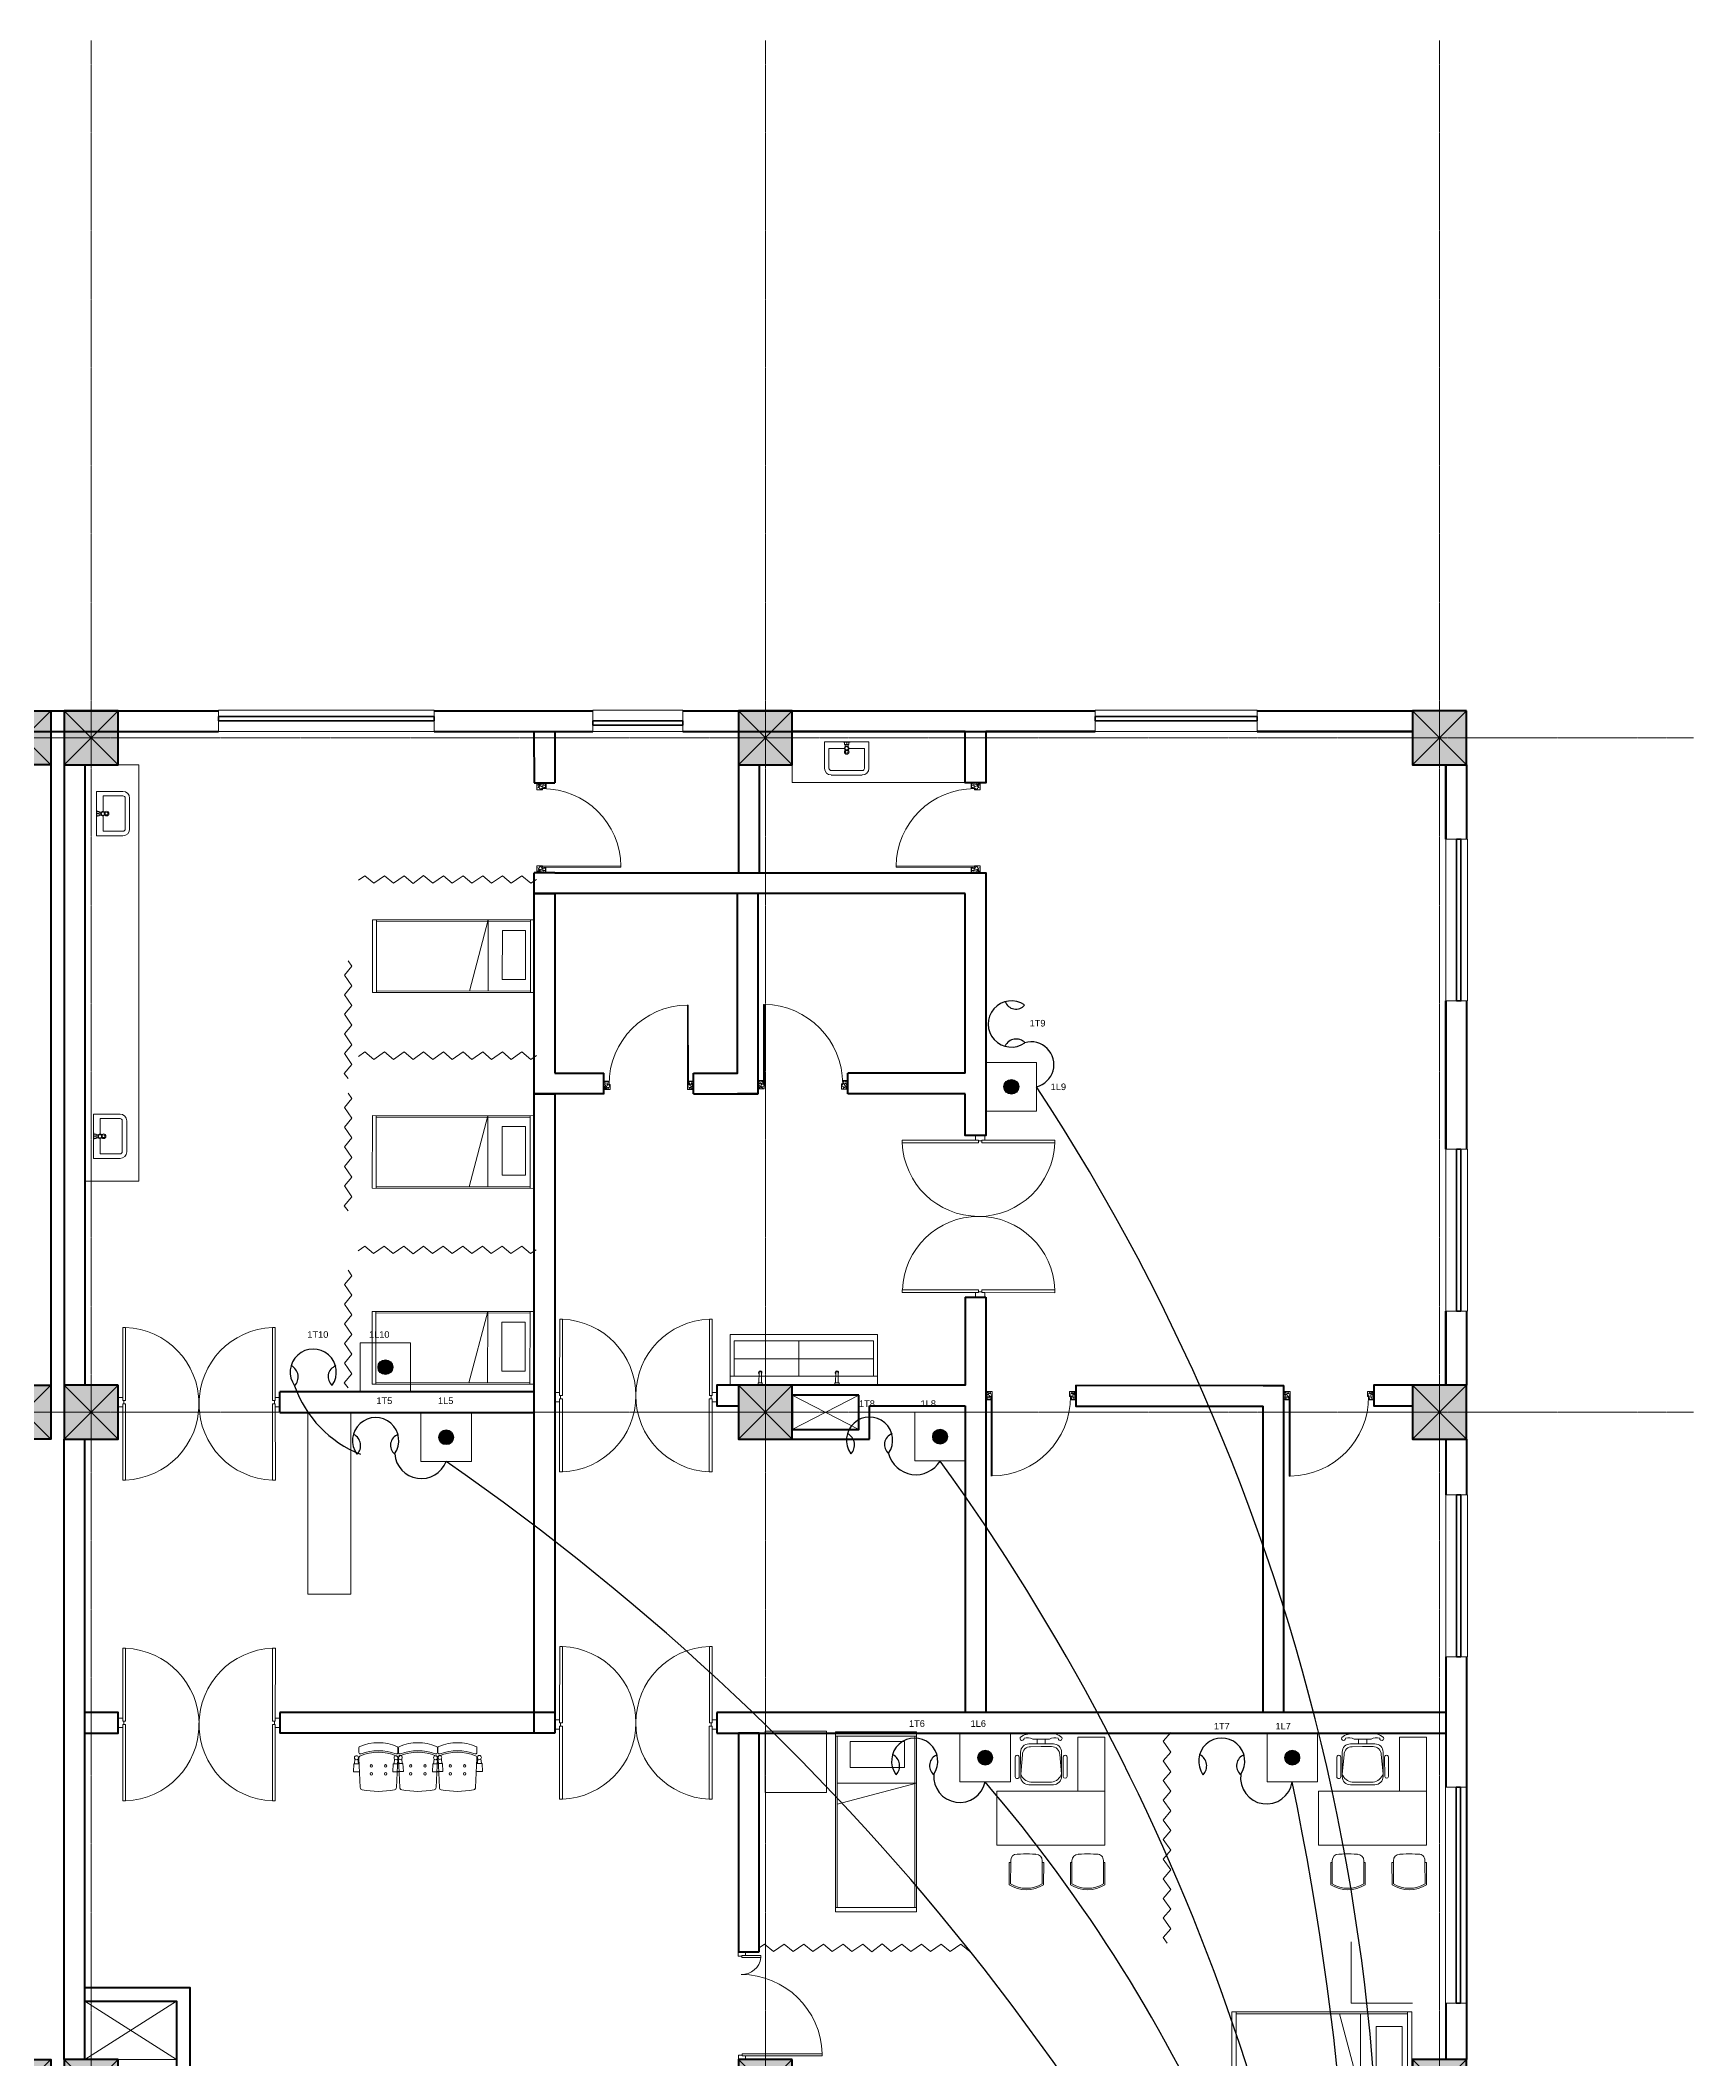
# Model space of a CAD drawing. Header units: millimetres. Extents: x 2399484 to 3337895, y 3598750 to 3969149.
# Drawn here: x 2529745 to 2548137, y 3750631 to 3773089 of the extents above; entities that cross this region are included whole.
import ezdxf

# ---------------------------------------------------------------- set-up
doc = ezdxf.new("R2010")
doc.units = ezdxf.units.MM
doc.header["$MEASUREMENT"] = 0
doc.linetypes.add('CENTER', pattern=[2, 1.25, -0.25, 0.25, -0.25])
doc.linetypes.add('DASHED', pattern=[0.75, 0.5, -0.25])
for name, color, linetype, lineweight in [('0newfurnture', 30, 'Continuous', 15), ('centreline', 52, 'CENTER', 5), ('Column-0.5', 14, 'Continuous', 50), ('door', 41, 'Continuous', 5), ('Door Opening-0.09', 253, 'Continuous', 9), ('elect text', 2, 'Continuous', 50), ('furniture', 34, 'Continuous', 15), ('Furniture Hospital-0.09', 44, 'Continuous', 9), ('Hatch', 9, 'Continuous', 9), ('hidden lines', 205, 'DASHED', 5), ('LAN', 60, 'Continuous', 25), ('Sill Level', 140, 'Continuous', 20), ('Telephone points', 53, 'Continuous', 15), ('WALL 0.2', 7, 'Continuous', 20), ('wall 0.4', 7, 'Continuous', 40), ('WINDOW', 152, 'Continuous', 30), ('Windows Plan', 152, 'Continuous', 35)]:
    doc.layers.add(name, color=color, linetype=linetype, lineweight=lineweight)
doc.styles.get("Standard").update_dxf_attribs({"font": 'arial.ttf'})
doc.linetypes.add('ZIGZAG', pattern='A,0.0001,-0.2,[131,ltypeshp.shx,S=0.2,R=0,X=-0.2,Y=0],-0.4,[131,ltypeshp.shx,S=0.2,R=180,X=0.2,Y=0],-0.2', length=0.8001)

# ---------------------------------------------------------------- blocks, each defined once
blk = doc.blocks.new('2ft column')
at = {"layer": 'Hatch', "ltscale": 5}
h = blk.add_hatch(color=256, dxfattribs=at)
h.dxf.hatch_style = 1
h.paths.add_polyline_path([(2207385, 4176559), (2207985, 4176559), (2207985, 4175959), (2207385, 4175959)])
at = {"layer": 'Column-0.5', "ltscale": 5}
blk.add_lwpolyline([(2207385, 4176559), (2207985, 4176559), (2207985, 4175959), (2207385, 4175959)], close=True, dxfattribs=at)
at = {"layer": 'Defpoints', "ltscale": 5}
for points in [[(2207985, 4176559), (2207385, 4175959)], [(2207985, 4175959), (2207385, 4176559)]]:
    blk.add_lwpolyline(points, dxfattribs=at)
blk = doc.blocks.new('main grid')
at = {"layer": 'centreline', "ltscale": 5}
for p, q in [((2542161, 4018930), (2542161, 3976624)), ((2549661, 4018930), (2549661, 3976624)), ((2557161, 4018930), (2557161, 3976624)), ((2559988, 4011172), (2515645, 4011172)), ((2559988, 4003672), (2515645, 4003672))]:
    blk.add_line(p, q, dxfattribs=at)
at = {"layer": 'Hatch'}
for p in [(333726, -165087), (333726, -172587), (333726, -180087)]:
    blk.add_blockref('2ft column', p, dxfattribs=at)
at = {"layer": 'Hatch', "xscale": -1}
for p in [(4749846, -165087), (4757346, -165087), (4764846, -165087), (4749846, -172587), (4757346, -172587), (4764846, -172587), (4749846, -180087), (4757346, -180087), (4764846, -180087)]:
    blk.add_blockref('2ft column', p, dxfattribs=at)
blk = doc.blocks.new("door 3'3")
at = {"layer": 'door'}
for p, q in [((82769.36, -31237.4), (82769.36, -31203.37)), ((82769.84, -31203.37), (82769.36, -31203.37)), ((82769.84, -31237.4), (82769.84, -31203.37))]:
    blk.add_line(p, q, dxfattribs=at)
at = {"layer": 'door', "ltscale": 80}
for points in [[(82769.84, -31239.84), (82767.36, -31239.84), (82767.36, -31239.37), (82766.88, -31239.37), (82766.88, -31236.38), (82767.36, -31236.38), (82767.36, -31235.91), (82769.36, -31235.91), (82769.36, -31237.4), (82769.84, -31237.4)], [(82802.93, -31239.84), (82805.41, -31239.84), (82805.41, -31239.37), (82805.88, -31239.37), (82805.88, -31236.38), (82805.41, -31236.38), (82805.41, -31235.91), (82803.4, -31235.91), (82803.4, -31237.4), (82802.93, -31237.4)]]:
    blk.add_lwpolyline(points, close=True, dxfattribs=at)
blk.add_arc((82769.36, -31237.4), 34.04, 0, 89.20471, dxfattribs=at)
at = {"layer": 'Hatch'}
for centre, radius, start, end in [((82767.7, -31239.85), 2.68, 36.75824, 107.53286), ((82767.27, -31240.34), 1.96, 14.76809, 101.35249), ((82768.07, -31239.12), 3.04, 64.81981, 103.53483), ((82757.2, -31236.2), 10.64, 342.68423, 1.60142), ((82764.36, -31235.92), 4.57, 311.03249, 0.21009), ((82767.3, -31236.13), 3.25, 271.0473, 321.53187), ((82805.07, -31239.85), 2.68, 72.46714, 143.24176), ((82805.47, -31236.13), 3.25, 218.46813, 268.9527), ((82804.7, -31239.12), 3.04, 76.46517, 115.18019), ((82805.49, -31240.34), 1.96, 78.64751, 165.23191), ((82808.41, -31235.92), 4.57, 179.78991, 228.96751), ((82815.57, -31236.2), 10.64, 178.39858, 197.31577)]:
    blk.add_arc(centre, radius, start, end, dxfattribs=at)
blk = doc.blocks.new('MAIN DOOR')
at = {"layer": 'door', "ltscale": 1000}
for points in [[(2346.08, 190.6), (2346.08, 188.53)], [(2348.88, 188.12), (2347.4, 188.12), (2347.4, 188.53), (2346.08, 188.53), (2346.08, 190.6), (2350.2, 190.6)], [(2347.4, 188.12), (2348.88, 188.12), (2348.88, 188.53), (2350.2, 188.53), (2350.2, 190.6), (2346.08, 190.6)], [(2350.2, 190.6), (2350.2, 188.53)], [(2313.41, 120.66), (2347.33, 120.66), (2347.33, 121.91), (2313.41, 121.91), (2313.41, 120.66)], [(2348.82, 121.07), (2347.33, 121.07), (2347.33, 120.66), (2346.01, 120.66), (2346.01, 118.6), (2350.14, 118.6)], [(2347.33, 121.07), (2348.82, 121.07), (2348.82, 120.66), (2350.14, 120.66), (2350.14, 118.6), (2346.01, 118.6)], [(2346.01, 118.6), (2346.01, 120.66)], [(2381.26, 120.66), (2348.82, 120.66), (2348.82, 121.91), (2381.26, 121.91), (2381.26, 120.66)], [(2350.14, 118.6), (2350.14, 120.66)]]:
    blk.add_lwpolyline(points, dxfattribs=at)
for points in [[(2313.47, 188.53), (2347.4, 188.53), (2347.4, 187.28), (2313.47, 187.28)], [(2381.32, 188.53), (2348.88, 188.53), (2348.88, 187.28), (2381.32, 187.28)]]:
    blk.add_lwpolyline(points, close=True, dxfattribs=at)
at = {"layer": 'Door Opening-0.09', "ltscale": 1000}
for centre, radius, start, end in [((2347.4, 188.53), 33.94, 182.11678, 357.88255), ((2347.33, 120.66), 33.95, 2.11669, 177.88264)]:
    blk.add_arc(centre, radius, start, end, dxfattribs=at)
at = {"layer": 'WINDOW', "ltscale": 5}
blk.add_line((2350.14, 190.6), (2350.14, 190.6), dxfattribs=at)
blk = doc.blocks.new('d1')
at = {"layer": 'door'}
for p, q in [((2442.75, 10745.72), (2408.32, 10745.72)), ((2442.75, 10746.15), (2408.33, 10746.15)), ((2408.33, 10746.15), (2408.33, 10745.72))]:
    blk.add_line(p, q, dxfattribs=at)
at = {"layer": 'door', "ltscale": 80}
for points in [[(2445, 10779.7), (2445, 10781.99), (2444.56, 10781.99), (2444.56, 10782.43), (2441.8, 10782.43), (2441.8, 10781.99), (2441.36, 10781.99), (2441.36, 10780.14), (2442.75, 10780.14), (2442.75, 10779.7)], [(2445, 10746.15), (2445, 10743.87), (2444.56, 10743.87), (2444.56, 10743.43), (2441.8, 10743.43), (2441.8, 10743.87), (2441.36, 10743.87), (2441.36, 10745.72), (2442.75, 10745.72), (2442.75, 10746.15)]]:
    blk.add_lwpolyline(points, close=True, dxfattribs=at)
at = {"layer": 'Door Opening-0.09', "ltscale": 80}
blk.add_arc((2442.75, 10745.72), 34.42, 90, 179.27403, dxfattribs=at)
at = {"layer": 'hidden lines'}
for centre, radius, start, end in [((2441.64, 10791.37), 9.82, 268.39858, 287.31577), ((2441.38, 10784.76), 4.22, 269.78991, 318.96751), ((2444.33, 10781.34), 2.81, 166.46517, 205.18019), ((2445.01, 10781.68), 2.48, 162.46714, 233.24176), ((2441.57, 10782.05), 3, 308.46813, 358.9527), ((2445.46, 10782.07), 1.81, 168.64751, 255.23191), ((2441.64, 10734.49), 9.82, 72.68423, 91.60142), ((2441.38, 10741.1), 4.22, 41.03249, 90.21009), ((2444.33, 10744.52), 2.81, 154.81981, 193.53483), ((2445.01, 10744.18), 2.48, 126.75824, 197.53286), ((2441.57, 10743.81), 3, 1.0473, 51.53187), ((2445.46, 10743.79), 1.81, 104.76809, 191.35249)]:
    blk.add_arc(centre, radius, start, end, dxfattribs=at)
blk = doc.blocks.new('BED')
at = {"layer": 'Furniture Hospital-0.09'}
for p, q in [((-2.12, 0.475), (-2.12, -0.475)), ((-2.12, -0.475), (-2.12, 0.475)), ((-0.008, 0.475), (-2.12, 0.475)), ((-2.07, 0.475), (-2.07, -0.475)), ((-0.855, -0.455), (-0.61, 0.475)), ((-0.61, 0.475), (-0.61, -0.455)), ((-0.058, -0.475), (-0.058, 0.475)), ((-0.008, -0.475), (-0.008, 0.475)), ((-0.058, 0.455), (-2.07, 0.455)), ((-0.425, 0.336), (-0.426, -0.303)), ((-0.425, 0.336), (-0.121, 0.336)), ((-0.121, -0.303), (-0.121, 0.336)), ((-2.07, -0.455), (-0.058, -0.455)), ((-0.426, -0.303), (-0.121, -0.303)), ((-2.12, -0.475), (-0.008, -0.475))]:
    blk.add_line(p, q, dxfattribs=at)
blk = doc.blocks.new('scre')
at = {"layer": 'Furniture Hospital-0.09'}
for p, q in [((2549360, 3950857), (2549360, 3950293)), ((2549360, 3950293), (2549360, 3950857)), ((2549360, 3950857), (2551001, 3950857)), ((2551001, 3950857), (2551001, 3950293)), ((2551001, 3950857), (2551001, 3950293)), ((2549406, 3950788), (2549406, 3950395)), ((2549406, 3950788), (2549406, 3950395)), ((2549406, 3950788), (2550955, 3950788)), ((2550124, 3950788), (2550124, 3950395)), ((2550955, 3950788), (2550955, 3950395)), ((2551001, 3950395), (2549360, 3950395)), ((2550955, 3950589), (2549406, 3950589)), ((2551001, 3950293), (2549360, 3950293))]:
    blk.add_line(p, q, dxfattribs=at)
for points in [[(2549711, 3950321), (2549708, 3950439, 0.199366), (2549685, 3950439), (2549681, 3950321)], [(2550564, 3950321), (2550561, 3950439, 0.199366), (2550538, 3950439), (2550534, 3950321)]]:
    blk.add_lwpolyline(points, format="xyb", dxfattribs=at)
for points in [[(2549731, 3950293), (2549662, 3950293), (2549662, 3950298), (2549731, 3950298)], [(2549719, 3950298), (2549673, 3950298), (2549673, 3950321), (2549719, 3950321)], [(2550584, 3950293), (2550515, 3950293), (2550515, 3950298), (2550584, 3950298)], [(2550572, 3950298), (2550526, 3950298), (2550526, 3950321), (2550572, 3950321)]]:
    blk.add_lwpolyline(points, close=True, dxfattribs=at)
for centre, radius, start, end in [((2549696, 3950435), 18.5, 310.9481, 229.0519), ((2549696, 3950435), 13.8, 329.1321, 210.8679), ((2550549, 3950435), 18.5, 310.9481, 229.0519), ((2550549, 3950435), 13.8, 329.1321, 210.8679)]:
    blk.add_arc(centre, radius, start, end, dxfattribs=at)
blk = doc.blocks.new("door 5'")
at = {"layer": 'door', "ltscale": 1000}
for points in [[(2177525, 4317078), (2177525, 4317062), (2177516, 4317062), (2177516, 4317020), (2177473, 4317020), (2177474, 4317105)], [(2177525, 4317062), (2177525, 4317105), (2177474, 4317105), (2177473, 4317020)], [(2177474, 4317105), (2177516, 4317105)], [(2178697, 4316120), (2178697, 4317060), (2178671, 4317060), (2178671, 4316120), (2178697, 4316120)], [(2178689, 4317076), (2178689, 4317060), (2178697, 4317060), (2178697, 4317018), (2178740, 4317018), (2178740, 4317104)], [(2178689, 4317060), (2178689, 4317104), (2178740, 4317104), (2178740, 4317018)], [(2177473, 4317020), (2177516, 4317020)], [(2178740, 4317018), (2178697, 4317018)]]:
    blk.add_lwpolyline(points, dxfattribs=at)
blk.add_lwpolyline([(2177516, 4316839), (2177516, 4317062), (2177543, 4317062), (2177543, 4316839)], close=True, dxfattribs=at)
at = {"layer": 'Door Opening-0.09', "ltscale": 1000}
for centre, radius, start, end in [((2177516, 4317062), 224, 276.6944, 2.344), ((2178697, 4317076), 957, 180.3416, 268.4244)]:
    blk.add_arc(centre, radius, start, end, dxfattribs=at)
at = {"layer": 'WINDOW', "ltscale": 5}
blk.add_line((2177474, 4317104), (2177474, 4317104), dxfattribs=at)
blk = doc.blocks.new('TAP')
at = {"layer": 'Furniture Hospital-0.09', "linetype": 'Continuous'}
for p, q in [((0, 38), (0, -38)), ((5, 38), (0, 38)), ((5, 38), (5, -38)), ((30, 25), (5, 25)), ((30, 0), (5, 0)), ((30, 25), (30, -25)), ((56, 16), (30, 16)), ((51, 7), (48, 8)), ((59, 19), (57, 22)), ((73, 24), (73, 27)), ((88, 20), (89, 22)), ((97, 15), (125, 12)), ((97, 8), (100, 9)), ((5, -38), (0, -38)), ((30, -25), (5, -25)), ((56, -16), (30, -16)), ((51, -8), (48, -9)), ((60, -20), (58, -22)), ((74, -24), (74, -27)), ((88, -19), (90, -22)), ((97, -7), (100, -8)), ((97, -15), (125, -12))]:
    blk.add_line(p, q, dxfattribs=at)
for radius in [21.2, 19.7]:
    blk.add_circle((74, 0), radius, dxfattribs=at)
for centre, radius, start, end in [((74, 0), 27.2, 163.0512, 199.0512), ((74, 0), 24.2, 127.0512, 163.0512), ((74, 0), 27.2, 91.0512, 127.0512), ((74, 0), 24.2, 55.0512, 91.0512), ((74, 0), 27.2, 19.0512, 55.0512), ((74, 0), 24.2, 343.0512, 19.0512), ((95, 0), 32.6, 337.45, 22.55), ((74, 0), 24.2, 199.0512, 235.0512), ((74, 0), 27.2, 235.0512, 271.0512), ((74, 0), 24.2, 271.0512, 307.0512), ((74, 0), 27.2, 307.0512, 343.0512)]:
    blk.add_arc(centre, radius, start, end, dxfattribs=at)
blk = doc.blocks.new('bazin')
at = {"layer": '0newfurnture', "ltscale": 5}
for p, q in [((2434577, 4011590), (2435069, 4011590)), ((2434577, 4011295), (2434577, 4011590)), ((2434626, 4011295), (2434626, 4011516)), ((2434626, 4011516), (2434799, 4011516)), ((2434847, 4011516), (2435020, 4011516)), ((2435020, 4011516), (2435020, 4011295)), ((2435069, 4011590), (2435069, 4011295)), ((2434996, 4011270), (2434651, 4011270)), ((2434996, 4011221), (2434651, 4011221))]:
    blk.add_line(p, q, dxfattribs=at)
blk.add_circle((2434823, 4011477), 25.6, dxfattribs=at)
for centre, radius, start, end in [((2434651, 4011295), 73.8, 180, 270), ((2434651, 4011295), 24.6, 180, 270), ((2434996, 4011295), 73.8, 270, 0), ((2434996, 4011295), 24.6, 270, 0)]:
    blk.add_arc(centre, radius, start, end, dxfattribs=at)
at = {"layer": '0newfurnture', "ltscale": 5, "xscale": 0.9842520018725999, "yscale": 0.9842520018725999, "zscale": 0.9842520018725999, "rotation": 270}
blk.add_blockref('TAP', (2434823, 4011590), dxfattribs=at)
blk = doc.blocks.new('ADHIKRIT')
at = {"layer": 'furniture'}
for p, q in [((900, 1351), (0, 1351)), ((0, 1351), (0, -450)), ((0, 741), (0, 1351)), ((900, -450), (900, 1351)), ((-245, 1046), (-569, 1047)), ((1048, 956), (1048, 1014)), ((1187, 1121), (1153, 1121)), ((1187, 1145), (1558, 1147)), ((1187, 1145), (1187, 1121)), ((1187, 1121), (1545, 1123)), ((-789, 683), (-869, 683)), ((-245, 980), (-569, 981)), ((1050, 758), (1050, 711)), ((1050, 700), (1050, 711)), ((-789, 547), (-869, 547)), ((1189, 595), (1157, 595)), ((1187, 595), (1187, 571)), ((1187, 571), (1558, 573)), ((1189, 595), (1286, 595)), ((1287, 595), (1545, 597)), ((-900, 0), (0, 0)), ((-900, -450), (-900, 0)), ((-247, 247), (-571, 248)), ((-247, 182), (-571, 182)), ((1189, 102), (1157, 102)), ((1187, 126), (1558, 124)), ((1187, 102), (1187, 126)), ((1189, 102), (1286, 101)), ((1287, 101), (1545, 100)), ((1048, -260), (1048, -318)), ((1050, -4), (1050, -14)), ((1050, -61), (1050, -14)), ((0, -450), (-900, -450)), ((0, -450), (900, -450)), ((1187, -425), (1153, -425)), ((1187, -425), (1545, -426)), ((1187, -449), (1187, -425)), ((1187, -449), (1558, -450))]:
    blk.add_line(p, q, dxfattribs=at)
for points in [[(-897, 962, 0.207066), (-957, 755), (-957, 615)], [(-885, 900, 0.214578), (-869, 755), (-869, 615)], [(-110, 614), (-109, 818, 0.414214), (-246, 955), (-655, 956, 0.418376), (-789, 820), (-789, 615)], [(-153, 614), (-152, 788, 0.28028), (-288, 955), (-610, 925, 0.418376), (-744, 789), (-745, 615)], [(-899, 268, -0.207066), (-958, 476), (-957, 615)], [(-886, 330, -0.214578), (-870, 475), (-869, 615)], [(-110, 614), (-110, 409, -0.414214), (-247, 273), (-656, 274, -0.418376), (-790, 410), (-789, 615)], [(-153, 614), (-153, 440, -0.28028), (-290, 273), (-612, 304, -0.418376), (-745, 441), (-745, 615)]]:
    blk.add_lwpolyline(points, format="xyb", dxfattribs=at)
for centre, radius, start, end in [((-569, 1014), 32.9, 89.8702, 269.8702), ((-245, 1013), 32.9, 269.8702, 89.8702), ((1154, 1015), 106, 90.3083, 180.3083), ((1203, 1157), 39.5, 294.3355, 296.5711), ((1099, 860), 518, 329.4756, 30.5244), ((1099, 860), 542, 328.0257, 31.9845), ((-881, 933), 33.3, 262.3354, 120.0474), ((1753, 864), 711, 172.5908, 188.6233), ((1157, 701), 106, 180.3083, 270.3083), ((-882, 297), 33.3, 239.693, 97.4051), ((-571, 215), 32.9, 89.8702, 269.8702), ((-253, 214), 33.4, 280.4483, 79.5122), ((1157, -4), 106, 89.6917, 179.6917), ((1099, -163), 518, 329.4756, 30.5244), ((1099, -163), 542, 328.0155, 31.9743), ((1753, -168), 711, 171.3767, 187.4092), ((1154, -319), 106, 179.6917, 269.6917), ((1203, -461), 39.5, 63.4289, 65.6645)]:
    blk.add_arc(centre, radius, start, end, dxfattribs=at)
blk = doc.blocks.new('BANCAS')
at = {"layer": 'Furniture Hospital-0.09'}
for p, q in [((-0.236, -0.247), (-0.314, -0.247)), ((-0.309, -0.347), (-0.314, -0.247)), ((0.314, -0.25), (0.236, -0.25)), ((0.309, -0.35), (0.314, -0.25)), ((-0.241, -0.347), (-0.309, -0.347)), ((-0.294, -0.405), (-0.3, -0.347)), ((-0.256, -0.405), (-0.25, -0.347)), ((0.309, -0.35), (0.241, -0.35)), ((0.256, -0.409), (0.25, -0.35)), ((0.294, -0.409), (0.3, -0.35))]:
    blk.add_line(p, q, dxfattribs=at)
blk.add_lwpolyline([(0.227, -0.048, 0.346546), (0.203, -0.019, 0.095695), (-0.203, -0.019, 0.346546), (-0.227, -0.048), (-0.244, -0.417, 0.318973), (-0.225, -0.447, 0.193005), (0.225, -0.447, 0.318973), (0.244, -0.417)], format="xyb", close=True, dxfattribs=at)
blk.add_lwpolyline([(-0.245, -0.522), (-0.245, -0.489, -0.522832), (-0.218, -0.471, 0.18), (0.218, -0.471, -0.522832), (0.245, -0.489), (0.245, -0.547, -0.306573), (0.232, -0.565, -0.192782), (-0.232, -0.565, -0.306573), (-0.245, -0.547), (-0.245, -0.504)], format="xyb", dxfattribs=at)
for centre, radius in [((-0.09, -0.22), 0.015), ((0.09, -0.22), 0.015), ((-0.275, -0.422), 0.025), ((-0.09, -0.32), 0.015), ((0.09, -0.32), 0.015), ((0.275, -0.425), 0.025)]:
    blk.add_circle(centre, radius, dxfattribs=at)
blk = doc.blocks.new('A$C72AE6952')
at = {"ltscale": 20, "xscale": 800, "yscale": 800, "zscale": 800, "row_count": 1, "column_count": 3, "row_spacing": 0, "column_spacing": 440.0000000000001}
blk.add_blockref('BANCAS', (-440, 0), dxfattribs=at)
blk = doc.blocks.new('v18')
at = {"layer": 'Sill Level'}
blk.add_lwpolyline([(2462914, 3850453), (2464714, 3850453), (2464714, 3850693), (2462914, 3850693)], close=True, dxfattribs=at)
at = {"layer": 'Windows Plan'}
blk.add_lwpolyline([(2464714, 3850573), (2462914, 3850573), (2462914, 3850620), (2464714, 3850620)], close=True, dxfattribs=at)
blk = doc.blocks.new('w1')
at = {"layer": 'Sill Level'}
blk.add_lwpolyline([(2460641, 3827503), (2460641, 3825103), (2460401, 3825103), (2460401, 3827503)], close=True, dxfattribs=at)
at = {"layer": 'Windows Plan'}
blk.add_lwpolyline([(2460521, 3825103), (2460521, 3827503), (2460473, 3827503), (2460473, 3825103)], close=True, dxfattribs=at)
blk = doc.blocks.new('v1')
at = {"layer": 'Sill Level'}
blk.add_lwpolyline([(2446591, 3818940), (2447591, 3818940), (2447591, 3818700), (2446591, 3818700)], close=True, dxfattribs=at)
at = {"layer": 'Windows Plan'}
blk.add_lwpolyline([(2447591, 3818820), (2446591, 3818820), (2446591, 3818772), (2447591, 3818772)], close=True, dxfattribs=at)
blk = doc.blocks.new('tel')
at = {"layer": 'Telephone points', "lineweight": 30}
for centre, radius, start, end in [((904092, -135999), 143, 145.3092, 35.8587), ((903930, -135971), 70.1, 289.0836, 50.6504), ((904263, -135969), 78, 135.7922, 242.2322)]:
    blk.add_arc(centre, radius, start, end, dxfattribs=at)
blk = doc.blocks.new('lan')
at = {"layer": 'LAN', "ltscale": 3}
blk.add_hatch(color=256, dxfattribs=at).paths.add_polyline_path([(904043, -140861, 1), (904135, -140861, 1)])
at = {"layer": 'LAN', "lineweight": 20, "ltscale": 3}
blk.add_lwpolyline([(903933, -140711), (904245, -140711), (904245, -141012), (903933, -141012)], close=True, dxfattribs=at)
at = {"layer": 'LAN', "ltscale": 3}
blk.add_circle((904089, -140861), 45.6, dxfattribs=at)

msp = doc.modelspace()

# ---------------------------------------------------------------- linework, layer by layer
at = {"layer": '0newfurnture', "ltscale": 5}
for points in [[(2538109.8, 3764836.9), (2540033.9, 3764836.9), (2540033.9, 3765401.2), (2538109.8, 3765401.2)], [(2530239.8, 3760401.2), (2530239.8, 3765031.2), (2530839.8, 3765031.2), (2530839.8, 3760401.2)]]:
    msp.add_lwpolyline(points, close=True, dxfattribs=at)
at = {"layer": 'furniture'}
msp.add_lwpolyline([(2537809.8, 3753601.1), (2538491.9, 3753601.1), (2538491.9, 3754283.2), (2537809.8, 3754283.2)], close=True, dxfattribs=at)
msp.add_lwpolyline([(2544326, 3751941.9), (2544326, 3751259.8), (2545008.1, 3751259.8)], dxfattribs=at)
at = {"layer": 'Furniture Hospital-0.09'}
msp.add_lwpolyline([(2532722.2, 3757830.2), (2533199.5, 3757830.2), (2533199.5, 3755807), (2532722.2, 3755807)], close=True, dxfattribs=at)
at = {"layer": 'Furniture Hospital-0.09', "ltscale": 30}
msp.add_lwpolyline([(2538109.8, 3757531.2), (2538586.2, 3757531.2)], dxfattribs=at)
at = {"layer": 'Hatch', "lineweight": 5, "ltscale": 5}
for points in [[(2538109.8, 3758021.2), (2538849.8, 3757641.2)], [(2538849.8, 3758021.2), (2538109.8, 3757641.2)]]:
    msp.add_lwpolyline(points, dxfattribs=at)
at = {"layer": 'Hatch', "ltscale": 5}
for points in [[(2531259.8, 3751281.2), (2530239.8, 3750631.2)], [(2530239.8, 3751281.2), (2531259.8, 3750631.2)]]:
    msp.add_lwpolyline(points, dxfattribs=at)
at = {"layer": 'LAN', "ltscale": 5}
for centre, radius, start, end in [((2540767.4, 3761698.2), 253.3, 283.45064, 105.90096), ((2521443.1, 3748703.6), 23199.7, 349.79501, 33.33266), ((2533772.3, 3758544.7), 1270.1, 199.25583, 248.41861), ((2533982.7, 3757391.3), 297.1, 184.51055, 338.62662), ((2518666.2, 3734756.6), 27396.8, 20.77392, 55.30856), ((2539485.4, 3757450.2), 313.4, 194.08241, 329.05476), ((2520381.6, 3743236.5), 23932.6, 2.94867, 35.9567), ((2539972.5, 3753781.5), 290.2, 175.53819, 347.59898), ((2527232.9, 3742549), 17157.3, 6.42033, 40.62038), ((2543385.7, 3753764.3), 289.5, 172.11027, 351.0269), ((2511166.4, 3746984.6), 33195.6, 355.79846, 11.70494)]:
    msp.add_arc(centre, radius, start, end, dxfattribs=at)
at = {"layer": 'WALL 0.2', "ltscale": 5}
msp.add_lwpolyline([(2530609.8, 3750631.2), (2531259.8, 3750631.2)], dxfattribs=at)
at = {"layer": 'wall 0.4', "ltscale": 5}
for p, q in [((2528959.5, 3765631.2), (2531724.9, 3765631.2)), ((2530609.8, 3765631.2), (2531724.9, 3765631.2)), ((2534124.9, 3765631.2), (2535891.9, 3765631.2)), ((2534124.9, 3765631.2), (2535469.8, 3765631.2)), ((2536891.9, 3765631.2), (2541479.8, 3765631.2)), ((2543279.8, 3765631.2), (2545009.8, 3765631.2)), ((2528959.5, 3765401.2), (2531724.9, 3765401.2)), ((2534124.9, 3765401.2), (2535891.9, 3765401.2)), ((2535240.3, 3764831.1), (2535239.8, 3765401.2)), ((2535469.8, 3765401.2), (2535469.8, 3764831.1)), ((2536891.9, 3765401.2), (2541479.8, 3765401.2)), ((2543279.8, 3765401.2), (2545009.8, 3765401.2)), ((2529859.8, 3765031.2), (2529859.8, 3758131.2)), ((2530009.8, 3765031.2), (2530009.8, 3758131.2)), ((2530239.8, 3765031.2), (2530239.8, 3758131.2)), ((2530239.8, 3765031.2), (2530239.8, 3759401.2)), ((2545379.8, 3765031.2), (2545379.8, 3764206.2)), ((2545609.8, 3765031.2), (2545609.8, 3764206.2)), ((2535469.8, 3763831.2), (2535239.8, 3763831.2)), ((2535239.8, 3763601.2), (2535239.8, 3763831.2)), ((2535239.8, 3761371.2), (2535239.8, 3763601.2)), ((2535239.8, 3763601.2), (2535469.8, 3763601.2)), ((2540033.9, 3763601.2), (2535239.8, 3763601.2)), ((2535469.8, 3763601.2), (2535469.8, 3761601.2)), ((2537729.1, 3761371.4), (2537729.1, 3763601.2)), ((2540033.9, 3761601.2), (2540033.9, 3763601.2)), ((2545379.8, 3762406.2), (2545379.8, 3760756.2)), ((2545609.8, 3762406.2), (2545609.8, 3760756.2)), ((2535469.8, 3761601.2), (2536012.6, 3761601.2)), ((2540033.9, 3761601.2), (2538729, 3761601.5)), ((2535239.8, 3761201.2), (2535239.8, 3761371.2)), ((2535239.8, 3761371.2), (2535469.8, 3761371.2)), ((2536012.6, 3761371.2), (2535239.8, 3761371.2)), ((2535469.8, 3761371.2), (2535469.8, 3754261.2)), ((2537012.6, 3761371.4), (2537729.1, 3761371.4)), ((2540033.9, 3761371.2), (2538729, 3761371.5)), ((2535239.8, 3754261.2), (2535239.8, 3761201.2)), ((2530239.8, 3759171.2), (2530239.8, 3758131.2)), ((2540033.9, 3759110.2), (2540263.9, 3759110.2)), ((2545379.8, 3758956.2), (2545379.8, 3758131.2)), ((2545609.8, 3758956.2), (2545609.8, 3758131.2)), ((2535239.8, 3758060.2), (2532409.9, 3758060.2)), ((2532409.9, 3757830.2), (2532409.9, 3758060.2)), ((2543349.8, 3758130.6), (2543579.8, 3758130.6)), ((2543579.8, 3754491.2), (2543579.8, 3758130.6)), ((2532409.9, 3757830.2), (2535239.8, 3757830.2)), ((2538969.8, 3757531.2), (2538969.8, 3757901.2)), ((2543349.8, 3754491.2), (2543349.8, 3757900.6)), ((2530009.8, 3750631.2), (2530009.8, 3757531.2)), ((2530239.8, 3750631.2), (2530239.8, 3757531.2)), ((2538109.8, 3757531.2), (2538793.4, 3757531.2)), ((2538793.4, 3757531.2), (2538969.8, 3757531.2)), ((2545379.8, 3757531.2), (2545379.8, 3756911.2)), ((2545609.8, 3757531.2), (2545609.8, 3756911.2)), ((2545379.8, 3755111.2), (2545379.8, 3753659.8)), ((2545609.8, 3755111.2), (2545609.8, 3750631.2)), ((2532409.9, 3754491.2), (2532409.9, 3754261.2)), ((2543349.8, 3754491.2), (2537269.8, 3754491.4)), ((2537269.8, 3754491.4), (2537269.8, 3754261.4)), ((2545278.1, 3754491.2), (2543349.8, 3754491.2)), ((2537269.8, 3754261.4), (2545379.8, 3754261.2)), ((2545379.8, 3754261.2), (2545379.8, 3753659.8)), ((2545379.8, 3751259.8), (2545379.8, 3750631.2)), ((2545379.8, 3751259.8), (2545379.8, 3750631.2))]:
    msp.add_line(p, q, dxfattribs=at)
for points in [[(2538109.8, 3765631.2), (2541479.8, 3765631.2)], [(2543279.8, 3765631.2), (2545009.8, 3765631.2)], [(2541479.8, 3765401.2), (2540263.9, 3765401.2), (2540263.7, 3764831.1), (2540033.7, 3764831.1), (2540033.9, 3765401.2), (2538109.8, 3765401.2)], [(2545009.8, 3765401.2), (2543279.8, 3765401.2)], [(2530009.8, 3765031.2), (2530009.8, 3758131.2)], [(2537509.8, 3765031.2), (2537509.8, 3763831.2)], [(2537739.8, 3765031.2), (2537739.8, 3763831.2)], [(2545379.8, 3764206.2), (2545379.8, 3765031.2)], [(2545609.8, 3765031.2), (2545609.8, 3764206.2)], [(2535239.8, 3764831.1), (2535469.8, 3764831.1)], [(2535469.8, 3763831.2), (2540263.9, 3763831.2), (2540263.9, 3763601.2)], [(2537012.6, 3761601.4), (2537499.1, 3761601.4), (2537499.1, 3763601.2)], [(2540263.9, 3763601.2), (2540263.9, 3760910.2), (2540033.9, 3760910.2), (2540033.9, 3761371.2)], [(2545379.8, 3760756.2), (2545379.8, 3762406.2)], [(2545609.8, 3762406.2), (2545609.8, 3760756.2)], [(2536012.6, 3761370.6), (2536012.6, 3761601.2)], [(2537012.6, 3761371.4), (2537012.6, 3761601.9)], [(2538729, 3761371.5), (2538729, 3761601.5)], [(2537729.1, 3761371.2), (2537499.1, 3761371.2)], [(2540033.9, 3759110.2), (2540033.7, 3758131.2), (2538109.8, 3758131.2)], [(2540263.9, 3759110.2), (2540263.7, 3758131.1)], [(2545379.8, 3758131.2), (2545379.8, 3758956.2)], [(2545609.8, 3758956.2), (2545609.8, 3758131.2)], [(2537508.8, 3758131.2), (2537269.8, 3758131.3), (2537269.8, 3757901.3), (2537509.8, 3757901.2)], [(2540263.7, 3758131.1), (2540263.8, 3754491.2)], [(2541263.7, 3758130.9), (2543349.8, 3758130.6)], [(2541263.7, 3758130.9), (2541263.7, 3757900.8), (2543349.8, 3757900.6)], [(2545009.8, 3758131.2), (2544579.8, 3758131.2), (2544579.8, 3757901.2), (2545009.8, 3757901.2)], [(2538969.8, 3757901.2), (2540033.7, 3757901.2)], [(2540033.7, 3757901), (2540033.7, 3754491.2)], [(2545379.8, 3757531.2), (2545379.8, 3756911.2)], [(2545609.8, 3757531.2), (2545609.8, 3756911.2)], [(2545379.8, 3755111.2), (2545379.8, 3754491.2), (2543579.8, 3754491.2)], [(2545609.8, 3755111.2), (2545609.8, 3750631.2)], [(2530239.8, 3754261.2), (2530609.9, 3754261.2), (2530609.9, 3754491.2), (2530239.8, 3754491.2)], [(2535469.8, 3754491.2), (2532409.9, 3754491.2)], [(2540930.7, 3754491.2), (2540810.7, 3754491.2)], [(2535469.8, 3754261.2), (2532409.9, 3754261.2)], [(2530239.8, 3751281.2), (2531259.8, 3751281.2), (2531259.8, 3750481.2), (2531409.8, 3750481.2), (2531409.8, 3751431.2), (2530239.8, 3751431.2)]]:
    msp.add_lwpolyline(points, dxfattribs=at)
for points in [[(2538849.8, 3758021.2), (2538109.8, 3758021.2), (2538109.8, 3757641.2), (2538849.8, 3757641.2)], [(2537739.8, 3751831.2), (2537739.8, 3754261.4), (2537509.8, 3754261.4), (2537509.8, 3751831.2)]]:
    msp.add_lwpolyline(points, close=True, dxfattribs=at)
at = {"layer": 'WINDOW', "linetype": 'ZIGZAG', "lineweight": 20, "ltscale": 0.5}
for points in [[(2533283.2, 3763747.6), (2533355.5, 3763797.6), (2533454.1, 3763714.7), (2533573.9, 3763797.6), (2533672.5, 3763714.7), (2533792.3, 3763797.6), (2533893.4, 3763712.5), (2534008.2, 3763799.7), (2534109.2, 3763714.7), (2534229, 3763797.6), (2534327.6, 3763714.7), (2534447.4, 3763797.6), (2534546, 3763714.7), (2534665.8, 3763797.6), (2534764.4, 3763714.7), (2534884.2, 3763797.6), (2534982.8, 3763714.7), (2535102.6, 3763797.6), (2535201.1, 3763714.7), (2535262.6, 3763757.2)], [(2533168.6, 3761543.5), (2533126.2, 3761599.4), (2533211.2, 3761700.4), (2533128.2, 3761820.2), (2533211.2, 3761918.8), (2533128.2, 3762038.6), (2533211.2, 3762137.2), (2533128.2, 3762257), (2533211.2, 3762355.6), (2533128.2, 3762475.4), (2533211.2, 3762574), (2533128.2, 3762693.8), (2533211.2, 3762792.3), (2533168.6, 3762853.8)], [(2533283.2, 3761789), (2533355.5, 3761839), (2533454.1, 3761756.1), (2533573.9, 3761839), (2533672.5, 3761756.1), (2533792.3, 3761839), (2533893.4, 3761753.9), (2534008.2, 3761841.1), (2534109.2, 3761756.1), (2534229, 3761839), (2534327.6, 3761756.1), (2534447.4, 3761839), (2534546, 3761756.1), (2534665.8, 3761839), (2534764.4, 3761756.1), (2534884.2, 3761839), (2534982.8, 3761756.1), (2535102.6, 3761839), (2535201.1, 3761756.1), (2535262.6, 3761798.7)], [(2533168.6, 3760071), (2533126.2, 3760126.9), (2533211.2, 3760227.9), (2533128.2, 3760347.7), (2533211.2, 3760446.3), (2533128.2, 3760566.1), (2533211.2, 3760664.7), (2533128.2, 3760784.5), (2533211.2, 3760883.1), (2533128.2, 3761002.9), (2533211.2, 3761101.5), (2533128.2, 3761221.3), (2533211.2, 3761319.8), (2533168.6, 3761381.3)], [(2533280.5, 3759628), (2533352.8, 3759678.1), (2533451.4, 3759595.1), (2533571.2, 3759678.1), (2533669.7, 3759595.1), (2533789.5, 3759678.1), (2533890.7, 3759593), (2534005.5, 3759680.1), (2534106.5, 3759595.1), (2534226.3, 3759678.1), (2534324.9, 3759595.1), (2534444.7, 3759678.1), (2534543.3, 3759595.1), (2534663.1, 3759678.1), (2534761.7, 3759595.1), (2534881.5, 3759678.1), (2534980, 3759595.1), (2535099.8, 3759678.1), (2535198.4, 3759595.1), (2535259.9, 3759637.7)], [(2533168.6, 3758101.4), (2533126.2, 3758157.3), (2533211.2, 3758258.3), (2533128.2, 3758378.1), (2533211.2, 3758476.6), (2533128.2, 3758596.4), (2533211.2, 3758695), (2533128.2, 3758814.8), (2533211.2, 3758913.4), (2533128.2, 3759033.2), (2533211.2, 3759131.8), (2533128.2, 3759251.6), (2533211.2, 3759350.2), (2533168.6, 3759411.7)], [(2542319.7, 3754270.6), (2542236.7, 3754172), (2542319.7, 3754052.2), (2542236.7, 3753953.6), (2542319.7, 3753833.8), (2542236.7, 3753735.2), (2542319.7, 3753615.4), (2542236.7, 3753516.8), (2542319.7, 3753397), (2542234.5, 3753295.9), (2542321.7, 3753181.1), (2542236.7, 3753080.1), (2542319.7, 3752960.3), (2542236.7, 3752861.7), (2542319.7, 3752741.9), (2542236.7, 3752643.3), (2542319.7, 3752523.5), (2542236.7, 3752424.9), (2542319.7, 3752305.1), (2542236.7, 3752206.5), (2542319.7, 3752086.7), (2542236.7, 3751988.1), (2542279.3, 3751926.6)], [(2540083.7, 3751833.3), (2539985.1, 3751916.2), (2539865.3, 3751833.3), (2539766.8, 3751916.2), (2539647, 3751833.3), (2539548.4, 3751916.2), (2539428.6, 3751833.3), (2539330, 3751916.2), (2539210.2, 3751833.3), (2539109.1, 3751918.4), (2538994.2, 3751831.2), (2538893.2, 3751916.2), (2538773.4, 3751833.3), (2538674.8, 3751916.2), (2538555, 3751833.3), (2538456.5, 3751916.2), (2538336.7, 3751833.3), (2538238.1, 3751916.2), (2538118.3, 3751833.3), (2538019.7, 3751916.2), (2537899.9, 3751833.3), (2537801.3, 3751916.2), (2537739.8, 3751873.6)]]:
    msp.add_lwpolyline(points, dxfattribs=at)

# ---------------------------------------------------------------- block references
at = {"layer": '0newfurnture'}
msp.add_blockref('bazin', (103892.2, -246302.3), dxfattribs=at)
at = {"layer": '0newfurnture', "rotation": 90}
for p in [(6541959.1, 1329666.4), (6541926.4, 1326077.6)]:
    msp.add_blockref('bazin', p, dxfattribs=at)
at = {"layer": 'door', "xscale": -0.9473750180788149, "yscale": 0.9473750180788149, "zscale": 0.9473750180788149, "rotation": 90.00401332456309}
msp.add_blockref("door 5'", (6627281.6, 5815001.7), dxfattribs=at)
at = {"layer": 'Door Opening-0.09'}
for name, p, xscale, yscale, zscale, rotation in [("door 3'3", (3335201.7, 1641192.4), -25.64102901525867, 25.64102901525867, 25.64102901525867, 269.970605998087), ("door 3'3", (1740266.8, 1641192.4), 25.64102901525867, 25.64102901525867, 25.64102901525867, 90.02939400156558), ('d1', (2812448.7, 3824272.3), -25.64102998076803, 25.64102998076803, 25.64102998076803, 90.03333511425912), ('d1', (2262293, 3824279.3), 25.64102998076803, 25.64102998076803, 25.64102998076803, 269.9666648857409), ('MAIN DOOR', (2481501.1, 3763925.4), -24.99999476308163, 24.99999476308163, 24.99999476308163, 179.9508515784996), ('MAIN DOOR', (2540285.1, 3816698), -24.99999476308163, 24.99999476308163, 24.99999476308163, 89.95085157849962), ('MAIN DOOR', (2535425.7, 3699244.5), 24.99999476308163, 24.99999476308163, 24.99999476308163, 90.04973591480129), ('d1', (2264827.6, 3695210.1), -25.64102998076803, 25.64102998076803, 25.64102998076803, 270.0333351142592), ('d1', (2268143.7, 3695209.7), -25.64102998076803, 25.64102998076803, 25.64102998076803, 270.0333351142592), ('MAIN DOOR', (2527594, 3695676.9), -24.99999476308163, 24.99999476308163, 24.99999476308163, 269.9502640851987), ('MAIN DOOR', (2540285.1, 3813057.9), -24.99999476308163, 24.99999476308163, 24.99999476308163, 89.95085157849962)]:
    msp.add_blockref(name, p, dxfattribs=dict(at, xscale=xscale, yscale=yscale, zscale=zscale, rotation=rotation))
at = {"layer": 'furniture', "xscale": -947.368421052245, "yscale": 947.368421052245, "zscale": 947.368421052245}
for p, rotation in [((2539040.4, 3754283.2), 270), ((2545008.1, 3750711.2), 180)]:
    msp.add_blockref('BED', p, dxfattribs=dict(at, rotation=rotation))
at = {"layer": 'furniture', "extrusion": (0, 0, -1), "xscale": 0.6669998082076751, "yscale": 0.6669998082076751, "zscale": -0.6669998082076751, "rotation": 270.0000000000001}
for p in [(-2541287.9, 3753615.4), (-2544865, 3753615.4)]:
    msp.add_blockref('ADHIKRIT', p, dxfattribs=at)
at = {"layer": 'Furniture Hospital-0.09'}
for name, p, xscale, yscale, zscale, rotation in [('BED', (2535246.4, 3762902.6), 851.8518518849082, 851.8518518849082, 851.8518518849082, 359.928029514683), ('BED', (2535243.7, 3760724.6), 851.8518518849082, 851.8518518849082, 851.8518518849082, 359.928029514683), ('BED', (2535241, 3758546.6), 851.8518518849082, 851.8518518849082, 851.8518518849082, 359.928029514683), ('A$C72AE6952', (2533992.5, 3753614.9), -1.107692350907673, 1.107692350907673, 1.107692306891935, 180)]:
    msp.add_blockref(name, p, dxfattribs=dict(at, xscale=xscale, yscale=yscale, zscale=zscale, rotation=rotation))
at = {"layer": 'LAN', "linetype": 'Continuous', "xscale": 1.797462406102568, "yscale": 1.797462406102568, "zscale": 1.797462406102568, "rotation": 180.0000108807301}
for p in [(4165612.7, 3508259), (4158649.5, 3505140.4), (4159325.3, 3504361.2), (4164820.2, 3504367.3), (4165322, 3500797.4), (4168737.7, 3500797.3)]:
    msp.add_blockref('lan', p, dxfattribs=at)
at = {"layer": 'Telephone points', "linetype": 'Continuous', "xscale": 1.797462406102568, "yscale": 1.797462406102568, "zscale": 1.797462406102568}
for p, rotation in [((2784999.4, 5387220.9), 270.0000108807301), ((4157852.2, 3513824.4), 180.0000108807301), ((4158546.1, 3513062.2), 180.0000108807301), ((4164041, 3513068.2), 180.0000108807301), ((4164542.8, 3509498.3), 180.0000108807301), ((4167958.5, 3509498.2), 180.0000108807301)]:
    msp.add_blockref('tel', p, dxfattribs=dict(at, rotation=rotation))
at = {"layer": 'wall 0.4'}
for name, p in [('main grid', (-11851, -245840.7)), ('v1', (89300.5, -53299.1)), ('v18', (78566.1, -85051.3)), ('scre', (-11942.4, -192162))]:
    msp.add_blockref(name, p, dxfattribs=at)
for name, p, rotation in [('w1', (-1293378, 6226042.3), 270), ('v18', (-1305072.7, 6227119.9), 270), ('w1', (5006016.2, 7578762.7), 180)]:
    msp.add_blockref(name, p, dxfattribs=dict(at, rotation=rotation))
at = {"layer": 'wall 0.4', "xscale": -1, "rotation": 270.0000000000987}
for p in [(-1305072.7, 1296042.6), (-1305072.7, 1292197.6)]:
    msp.add_blockref('v18', p, dxfattribs=at)

# ---------------------------------------------------------------- texts
at = {"layer": 'elect text', "ltscale": 3}
for s, p in [('1T9', (2540750.1, 3762121.7)), ('1L9', (2540984.6, 3761414.3)), ('1T10', (2532715.2, 3758659.3)), ('1L10', (2533400.5, 3758659.3)), ('1T5', (2533483.4, 3757922.8)), ('1L5', (2534168.7, 3757922.8)), ('1T8', (2538852, 3757890.8)), ('1L8', (2539537.3, 3757890.8)), ('1T6', (2539408.2, 3754332.1)), ('1L6', (2540093.5, 3754332.1)), ('1T7', (2542799.9, 3754303.2)), ('1L7', (2543485.2, 3754303.2))]:
    msp.add_text(s, height=73.29, rotation=0.00001, dxfattribs=at).set_placement(p)

doc.saveas('drawing.dxf')
